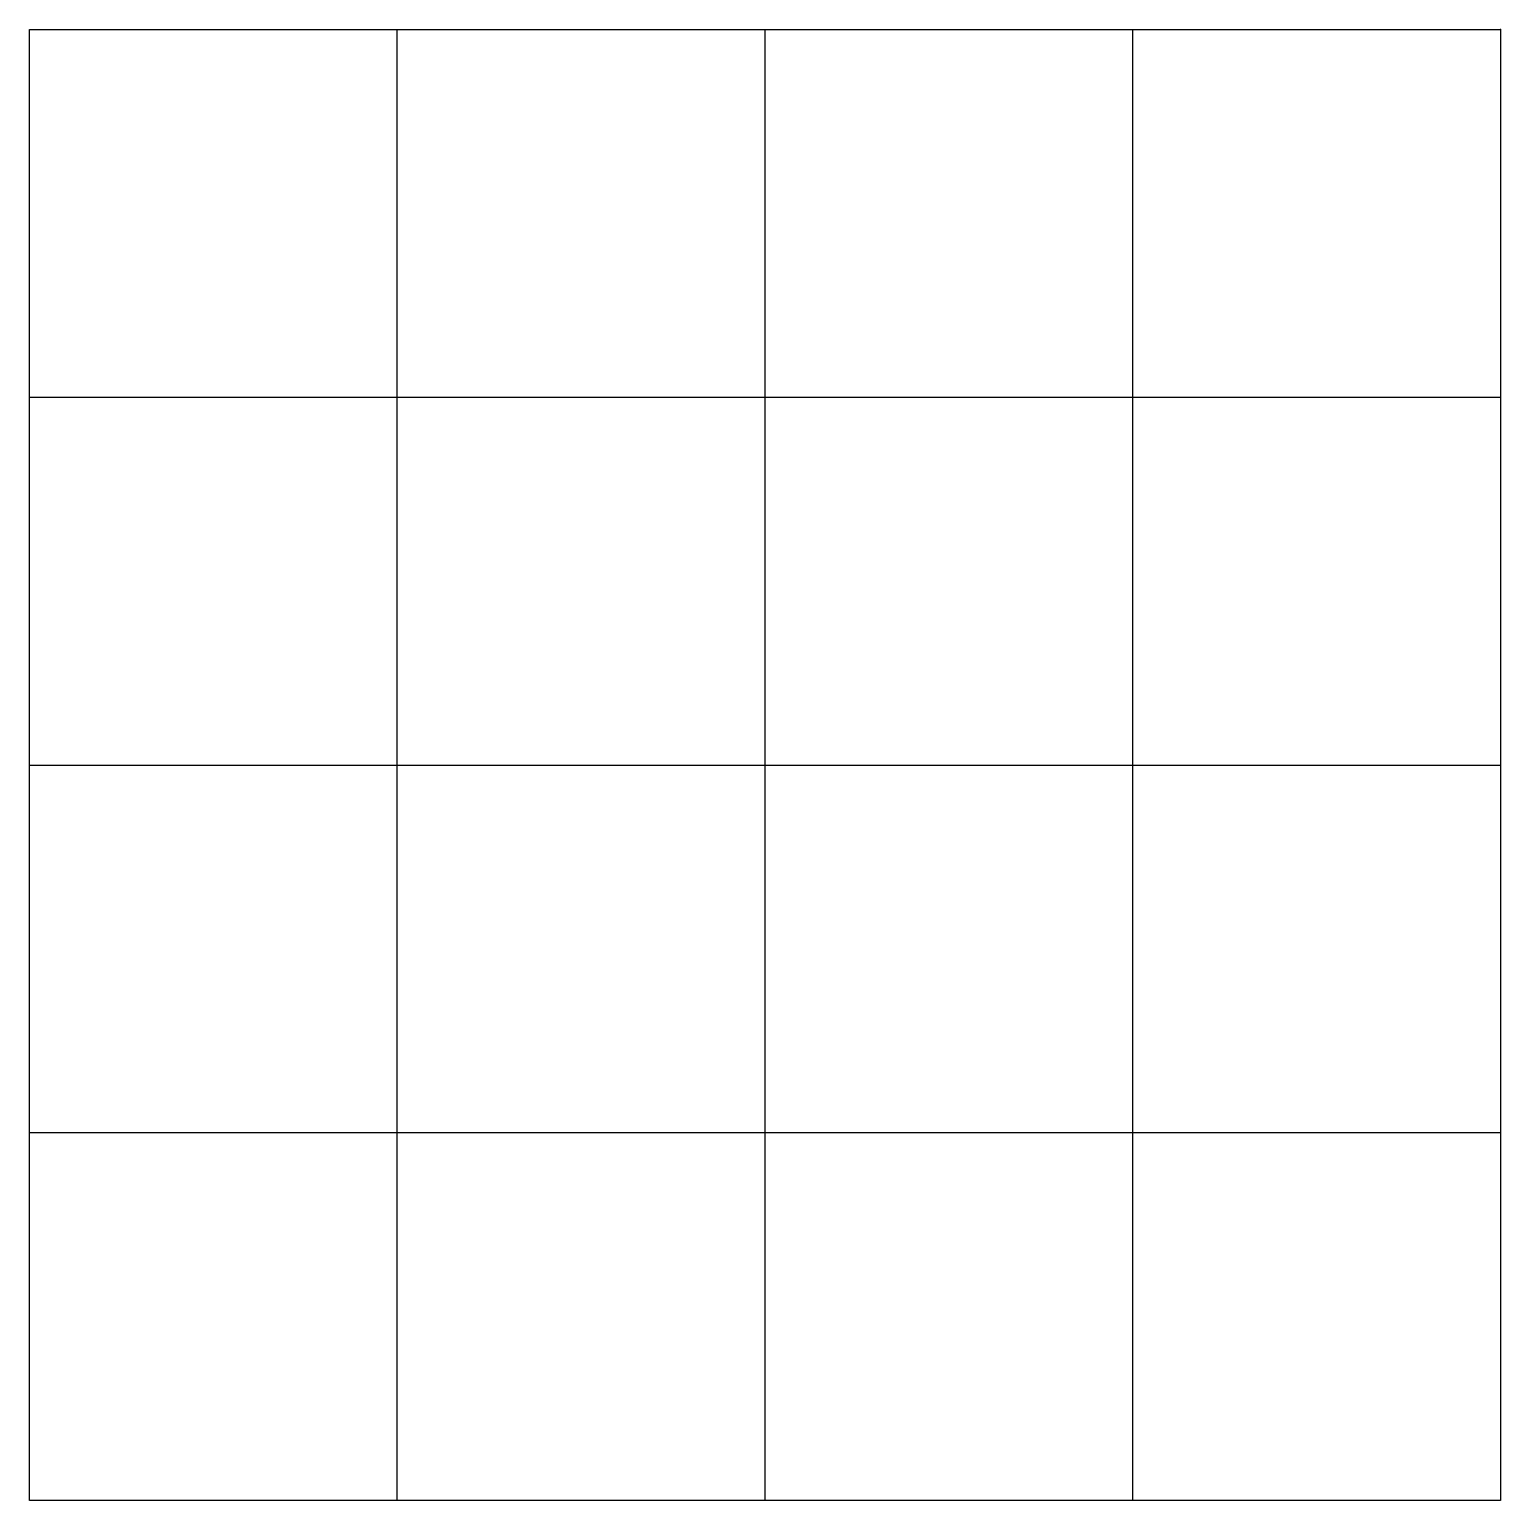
# Model space of a CAD drawing. Header units: millimetres. Extents: x -10 to 10, y -10 to 10.
import ezdxf

# ---------------------------------------------------------------- set-up
doc = ezdxf.new("R2010")
doc.units = ezdxf.units.MM

msp = doc.modelspace()

# ---------------------------------------------------------------- linework, layer by layer
for p, q in [((-10, 10), (10, 10)), ((-10, -10), (-10, 10)), ((-5, -10), (-5, 10)), ((0, -10), (0, 10)), ((5, -10), (5, 10)), ((10, 10), (10, -10)), ((-10, 5), (10, 5)), ((-10, 0), (10, 0)), ((10, -5), (-10, -5)), ((10, -10), (-10, -10))]:
    msp.add_line(p, q)
msp.add_point((10, 10))

doc.saveas('drawing.dxf')
